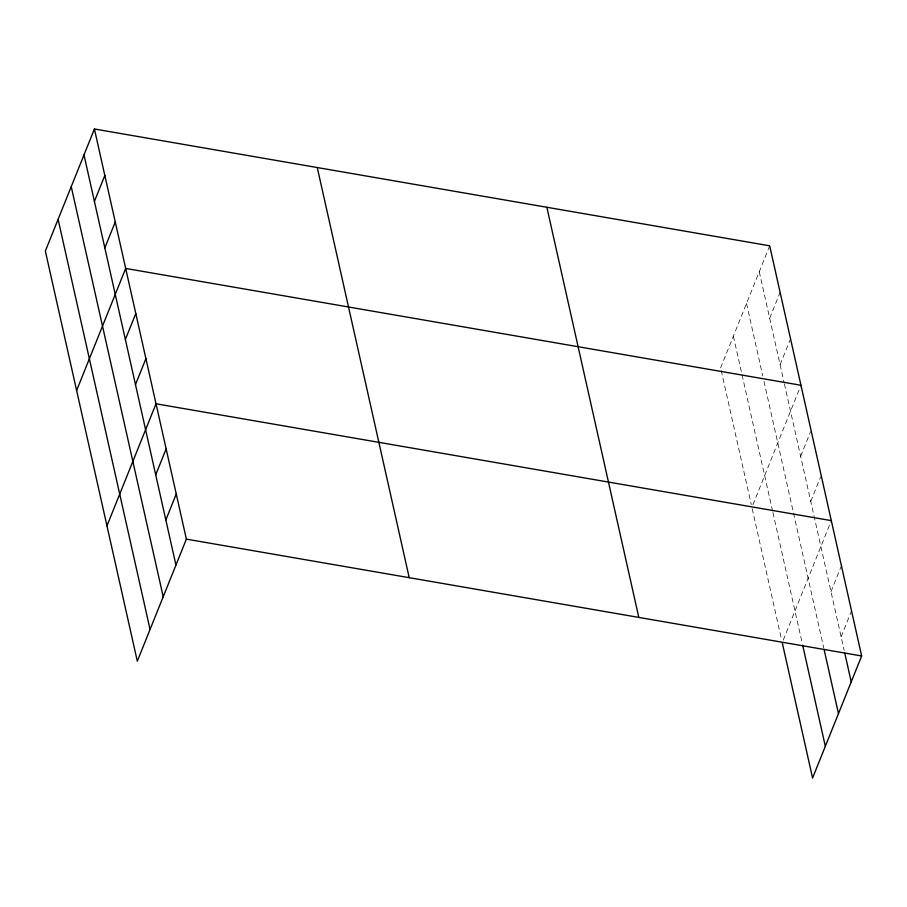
<?xml version="1.0" encoding="UTF-8"?>
<svg xmlns="http://www.w3.org/2000/svg" width="907" height="907" viewBox="0 0 907 907"><rect width="100%" height="100%" fill="white"/><g stroke="black" fill="none" stroke-linecap="round" stroke-linejoin="round"><path stroke-width="0.68" stroke-dasharray="4.54 3.4" d="M720.623 367.868L769.692 245.82M769.692 318.232L780.111 292.303M780.111 364.716L790.008 340.08M752.912 504.78L800.439 386.563M800.643 456.312L810.552 431.675M810.767 501.435L820.665 476.799M783.263 640.127L830.778 521.91M830.993 591.67L840.902 567.034M841.106 636.782L851.537 610.853M759.261 271.749L784.09 382.493M784.396 383.854L844.179 650.455M746.518 303.471L762.764 375.929M763.989 381.393L823.76 647.995M733.378 336.146L772.617 511.14M772.923 512.512L802.344 643.755M721.235 370.6L751.279 504.575M752.198 508.68L781.63 639.934"/><path stroke-width="1.36" d="M94.419 128.987L45.35 251.035L137.308 661.18L186.377 539.132L94.419 128.987L769.692 245.82L861.65 655.965L812.581 778.013L782.242 642.666M94.407 201.399L104.838 175.47M104.838 247.883L115.257 221.954M76.619 390.486L125.676 268.438L800.96 385.271M125.37 339.49L135.801 313.55M135.483 384.602L145.914 358.673M106.958 525.833L156.027 403.785L831.3 520.618M155.721 474.837L166.14 448.908M165.834 519.949L176.253 494.02M186.377 539.132L861.65 655.965M844.791 653.187L851.219 681.894M824.066 649.355L838.476 713.616M802.65 645.126L825.336 746.291M546.853 207.261L638.811 617.406M317.257 167.534L409.216 577.691M83.988 154.916L175.947 565.072M71.234 186.638L163.203 596.783M58.105 219.313L150.063 629.469"/></g></svg>
